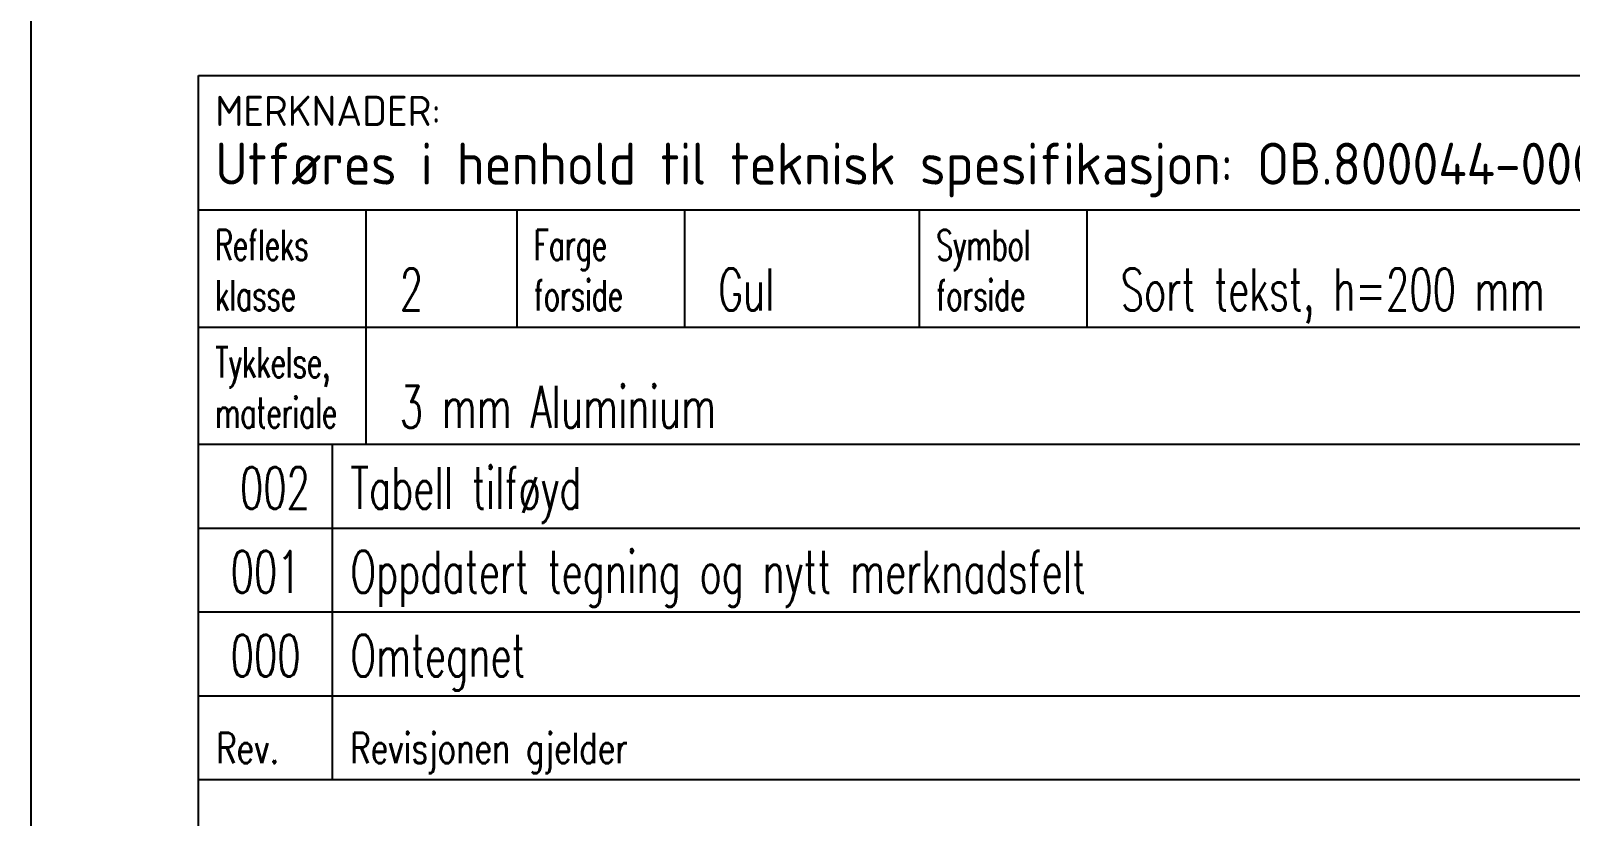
# Model space of a CAD drawing. Header units: millimetres. Extents: x 0 to 1800, y 0 to 2770.
# Drawn here: x 0 to 918, y 468 to 937 of the extents above; entities that cross this region are included whole.
import ezdxf
from ezdxf.enums import TextEntityAlignment as Align

# ---------------------------------------------------------------- set-up
doc = ezdxf.new("R2010")
doc.units = ezdxf.units.MM
for name, color, linetype in [('RAMME', 7, 'Continuous'), ('TITT-018', 4, 'Continuous'), ('TITT-050', 5, 'Continuous'), ('TITT-TEKST18', 4, 'Continuous'), ('TITT-TEKST25', 2, 'Continuous'), ('TITT-TEKST35', 7, 'Continuous'), ('TITT-TEKST50', 5, 'Continuous')]:
    doc.layers.add(name, color=color, linetype=linetype)
doc.styles.add('ISO', font='isocp.shx')
doc.styles.add('ISO25', font='ISO3098.shx')
doc.styles.add('TITTEL', font='romans.shx', dxfattribs={"width": 0.65})

# ---------------------------------------------------------------- blocks, each defined once
blk = doc.blocks.new('Revisjonslinje V00')
at = {"layer": 'TITT-018'}
blk.add_line((170, 5), (0, 5), dxfattribs=at)
at = {"layer": 'TITT-050'}
for p, q in [((0, 0), (0, 5)), ((8, 0), (8, 5))]:
    blk.add_line(p, q, dxfattribs=at)
at = {"layer": 'TITT-TEKST25', "style": 'TITTEL', "width": 0.65}
for tag, p in [('2A', (4, 1.16)), ('2C', (115, 1.16)), ('2D', (131, 1.16)), ('2E', (147, 1.16)), ('2F', (162.5, 1.16))]:
    blk.add_attdef(tag, text='', height=2.5, dxfattribs=at).set_placement(p, align=Align.CENTER)
blk.add_attdef('2B', (9.059, 1.16), '', height=2.5, dxfattribs=at)
blk = doc.blocks.new('TITF_JBV00')
at = {"layer": 'TITT-018'}
for p, q in [((0, 59), (-170, 59)), ((0, 54), (-170, 54))]:
    blk.add_line(p, q, dxfattribs=at)
at = {"layer": 'TITT-050'}
for p, q in [((-170, 49), (-170, 59)), ((-162, 49), (-162, 59)), ((0, 49), (-170, 49)), ((-170, 0), (-170, 49))]:
    blk.add_line(p, q, dxfattribs=at)
at = {"layer": 'TITT-TEKST18', "style": 'TITTEL', "width": 0.75}
for s, p in [('Rev.', (-168.941, 50)), ('Revisjonen gjelder', (-160.941, 50))]:
    blk.add_text(s, height=1.8, dxfattribs=at).set_placement(p)
at = {"layer": 'TITT-TEKST25', "style": 'TITTEL', "width": 0.65}
for tag, p in [('2A', (-166, 55.16)), ('2C', (-55, 55.16)), ('2D', (-39, 55.16)), ('2E', (-23, 55.16)), ('2F', (-7.5, 55.16))]:
    blk.add_attdef(tag, text='', height=2.5, dxfattribs=at).set_placement(p, align=Align.CENTER)
for tag, p in [('2B', (-160.941, 55.16)), ('3B', (-29.941, 45)), ('3C', (-29.941, 40)), ('3D', (-29.941, 35)), ('3E', (-45.941, 30)), ('3F', (-45.941, 25)), ('3G', (-45.941, 20)), ('3H', (-45.941, 15))]:
    blk.add_attdef(tag, p, '', height=2.5, dxfattribs=at)
at = {"layer": 'TITT-TEKST35', "style": 'TITTEL', "width": 0.75}
for tag, p in [('1A', (-165.437, 39.483)), ('1B', (-165.437, 33.468)), ('1C', (-165.437, 27.021)), ('1D', (-165.437, 20.192))]:
    blk.add_attdef(tag, p, '', height=3.5, dxfattribs=at)
blk.add_attdef('3A', text='', height=3.5, dxfattribs=at).set_placement((-56.159, 38.525), align=Align.CENTER)
at = {"layer": 'TITT-TEKST50', "style": 'TITTEL', "width": 0.65}
blk.add_attdef('4A', (-57.323, 2.998), '', height=5, dxfattribs=at)
blk.add_attdef('4B', text='', height=5, dxfattribs=at).set_placement((-7, 2.998), align=Align.CENTER)
blk = doc.blocks.new('Merknadsfelt')
at = {"layer": 'TITT-018'}
for p, q in [((0, 14), (170, 14)), ((10, 7), (10, 14)), ((29, 7), (29, 14)), ((0, 7), (107, 7)), ((10, 0), (10, 7))]:
    blk.add_line(p, q, dxfattribs=at)
at = {"layer": 'TITT-TEKST50'}
blk.add_line((19, 7), (19, 14), dxfattribs=at)
blk.add_lwpolyline([(0, 22), (170, 22), (170, 0), (0, 0)], close=True, dxfattribs=at)
at = {"layer": 'TITT-018', "style": 'ISO25'}
blk.add_text('MERKNADER: ', height=1.8, dxfattribs=at).set_placement((1, 19))
at = {"layer": 'TITT-TEKST18', "style": 'TITTEL', "width": 0.65}
for tag, p in [('REFLEKS', (1, 11)), ('FARGE', (20, 11)), ('KLASSE', (1, 8)), ('FORSIDE', (20, 8)), ('TYKKELSE', (1, 4)), ('FORSYNING', (108, 4)), ('MATERIALE', (1, 1)), ('F.NR', (108, 1))]:
    blk.add_attdef(tag, p, '', height=1.8, dxfattribs=at)
at = {"layer": 'TITT-TEKST25', "style": 'ISO'}
blk.add_text('Utføres i henhold til teknisk spesifikasjon: OB.800044-000, dersom ikke annet er angitt ', height=2.5, dxfattribs=at).set_placement((1, 15.5))
at = {"layer": 'TITT-TEKST25', "style": 'TITTEL', "width": 0.65}
for tag, p in [('KLASSE', (12, 7.998)), ('FORSIDE', (31, 8)), ('MATERIALE', (12, 1))]:
    blk.add_attdef(tag, p, '', height=2.5, dxfattribs=at)
at = {"layer": 'TITT-TEKST35', "style": 'TITTEL', "width": 0.65}
blk.add_attdef('F.NUMMER', (119, 1), '', height=3.5, dxfattribs=at)
blk = doc.blocks.new('Fri-merknad')
at = {"layer": 'TITT-018'}
blk.add_line((10, 0), (10, 7), dxfattribs=at)
at = {"layer": 'TITT-050'}
blk.add_lwpolyline([(0, 0), (0, 7)], dxfattribs=at)
at = {"layer": 'TITT-TEKST18', "style": 'TITTEL', "width": 0.65}
for tag, p in [('OVER', (1, 4)), ('NEDE', (1, 1))]:
    blk.add_attdef(tag, p, '', height=1.8, dxfattribs=at)
at = {"layer": 'TITT-TEKST25', "style": 'TITTEL', "width": 0.65}
blk.add_attdef('MERKNAD', (12, 1), '', height=2.5, dxfattribs=at)

msp = doc.modelspace()

# ---------------------------------------------------------------- linework, layer by layer
at = {"layer": 'RAMME'}
msp.add_lwpolyline([(0, 0), (1800, 0), (1800, 2770), (0, 2770)], close=True, dxfattribs=at)

# ---------------------------------------------------------------- block references
ref = msp.add_blockref('Merknadsfelt', (100, 690), dxfattribs=dict(at, xscale=10, yscale=10, zscale=10))
ref.add_attrib('KLASSE', '2', (220, 769.98), dxfattribs={"layer": 'TITT-TEKST25', "height": 25, "style": 'TITTEL', "width": 0.65})
ref.add_attrib('FORSIDE', 'Gul', (410, 770), dxfattribs={"layer": 'TITT-TEKST25', "height": 25, "style": 'TITTEL', "width": 0.65})
ref.add_attrib('MATERIALE', '3 mm Aluminium', (220, 700), dxfattribs={"layer": 'TITT-TEKST25', "height": 25, "style": 'TITTEL', "width": 0.65})
ref.add_attrib('KLASSE', 'klasse', (110, 770), dxfattribs={"layer": 'TITT-TEKST18', "height": 18, "style": 'TITTEL', "width": 0.65})
ref.add_attrib('REFLEKS', 'Refleks', (110, 800), dxfattribs={"layer": 'TITT-TEKST18', "height": 18, "style": 'TITTEL', "width": 0.65})
ref.add_attrib('FORSIDE', 'forside', (300, 770), dxfattribs={"layer": 'TITT-TEKST18', "height": 18, "style": 'TITTEL', "width": 0.65})
ref.add_attrib('FARGE', 'Farge', (300, 800), dxfattribs={"layer": 'TITT-TEKST18', "height": 18, "style": 'TITTEL', "width": 0.65})
ref.add_attrib('TYKKELSE', 'Tykkelse,', (110, 730), dxfattribs={"layer": 'TITT-TEKST18', "height": 18, "style": 'TITTEL', "width": 0.65})
ref.add_attrib('MATERIALE', 'materiale', (110, 700), dxfattribs={"layer": 'TITT-TEKST18', "height": 18, "style": 'TITTEL', "width": 0.65})
at = {"layer": 'RAMME', "xscale": 10, "yscale": 10, "zscale": 10}
msp.add_blockref('Fri-merknad', (530, 760), dxfattribs=at).add_auto_attribs({'OVER': 'Symbol', 'NEDE': 'forside', 'MERKNAD': 'Sort tekst, h=200 mm'})
at = {"layer": 'RAMME', "ltscale": 5}
ref = msp.add_blockref('Revisjonslinje V00', (100, 640), dxfattribs=dict(at, xscale=10, yscale=10, zscale=10))
ref.add_attrib('2A', ' 002', dxfattribs={"layer": 'TITT-TEKST25', "height": 25, "style": 'TITTEL', "width": 0.65}).set_placement((140, 651.6), align=Align.CENTER)
ref.add_attrib('2B', 'Tabell tilføyd', (190.59, 651.6), dxfattribs={"layer": 'TITT-TEKST25', "height": 25, "style": 'TITTEL', "width": 0.65})
ref = msp.add_blockref('Revisjonslinje V00', (100, 590), dxfattribs=dict(at, xscale=10, yscale=10, zscale=10))
ref.add_attrib('2A', '001', dxfattribs={"layer": 'TITT-TEKST25', "height": 25, "style": 'TITTEL', "width": 0.65}).set_placement((140, 601.6), align=Align.CENTER)
ref.add_attrib('2B', 'Oppdatert tegning og nytt merknadsfelt', (190.59, 601.6), dxfattribs={"layer": 'TITT-TEKST25', "height": 25, "style": 'TITTEL', "width": 0.65})
ref = msp.add_blockref('TITF_JBV00', (1800, 0), dxfattribs=dict(at, xscale=10, yscale=10, zscale=10))
ref.add_attrib('2A', '000', dxfattribs={"layer": 'TITT-TEKST25', "height": 25, "style": 'TITTEL', "width": 0.65}).set_placement((140, 551.6), align=Align.CENTER)
ref.add_attrib('2B', 'Omtegnet', (190.59, 551.6), dxfattribs={"layer": 'TITT-TEKST25', "height": 25, "style": 'TITTEL', "width": 0.65})

doc.saveas('drawing.dxf')
